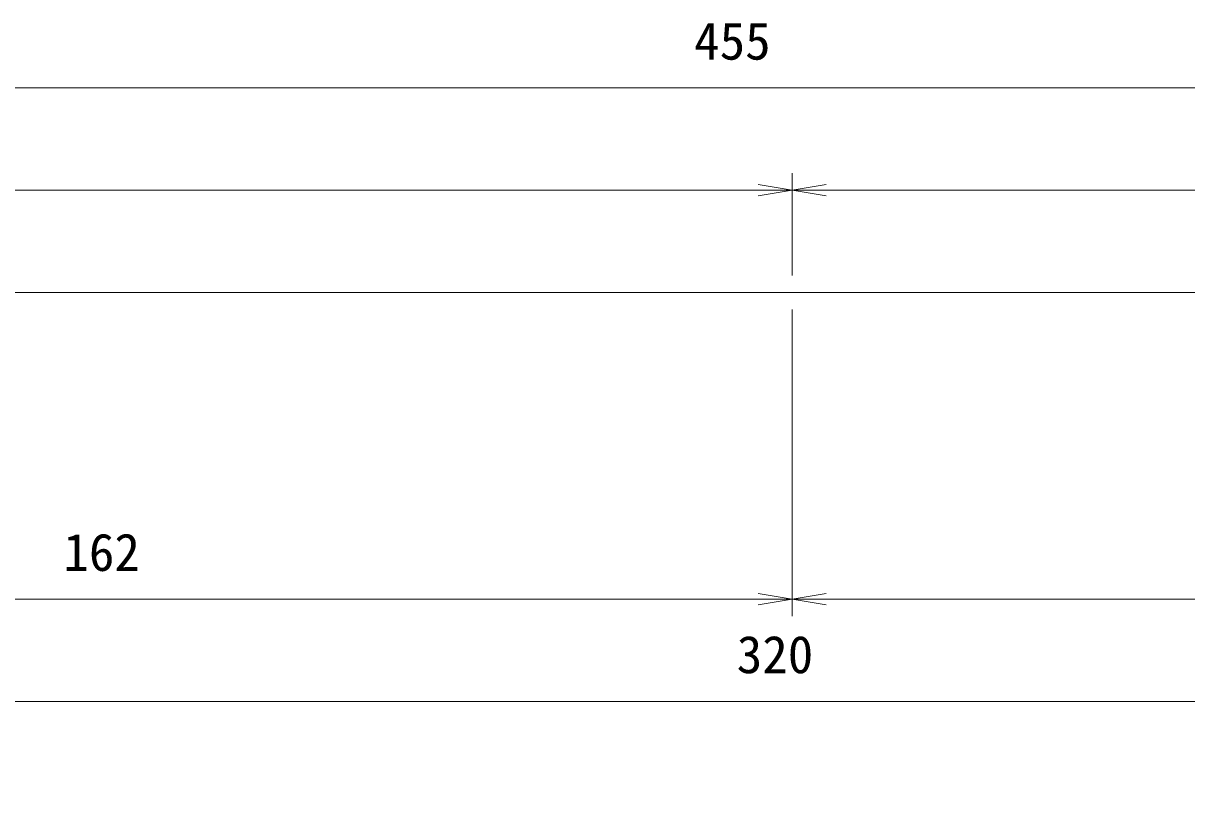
# Model space of a CAD drawing. Units: millimetres on the paper. Extents: x -208 to 189, y -250 to 139.
# Drawn here: x -96.7 to -28.4, y -110.4 to -64.6 of the extents above; entities that cross this region are included whole.
import ezdxf
from ezdxf.enums import TextEntityAlignment as Align

# ---------------------------------------------------------------- set-up
doc = ezdxf.new("R2010")
doc.units = ezdxf.units.MM
for name, color, linetype, lineweight in [('0-0_寸法', 7, 'Continuous', 18), ('0-1_通り', 6, 'Continuous', 18), ('0-3', 6, 'Continuous', 18), ('1-1', 3, 'Continuous', 18)]:
    doc.layers.add(name, color=color, linetype=linetype, lineweight=lineweight)
doc.styles.add('ＭＳ ゴシック', font='')
doc.styles.get('ＭＳ ゴシック').set_extended_font_data('MS Gothic')

# ---------------------------------------------------------------- blocks, each defined once
blk = doc.blocks.new('_OPEN')
at = {"layer": '0-0_寸法'}
blk.add_line((0, 0), (-1, 0), dxfattribs=at)
blk.add_lwpolyline([(-1, 0.1667), (0, 0), (-1, -0.1667)], dxfattribs=at)
blk = doc.blocks.new('D57')
at = {"layer": '0-1_通り'}
blk.add_line((144, 30), (183.5, 30), dxfattribs=at)
at = {"layer": '0-1_通り', "xscale": 2, "yscale": 2, "rotation": 180}
blk.add_blockref('_OPEN', (144, 30), dxfattribs=at)
blk = doc.blocks.new('D58')
at = {"layer": '0-1_通り'}
for p, q in [((144, 47), (144, 29)), ((63, 30), (103.5, 30)), ((144, 30), (103.5, 30))]:
    blk.add_line(p, q, dxfattribs=at)
at = {"layer": '0-1_通り', "xscale": 2, "yscale": 2}
blk.add_blockref('_OPEN', (144, 30), dxfattribs=at)
at = {"layer": '0-1_通り', "color": 7, "style": 'ＭＳ ゴシック'}
blk.add_text('162', height=2.199, dxfattribs=at).set_placement((101.25, 31), align=Align.BOTTOM_LEFT)
blk = doc.blocks.new('D62')
at = {"layer": '0-3'}
for p in [(63, 24), (223, 24)]:
    blk.add_line(p, (143, 24), dxfattribs=at)
at = {"layer": '0-3', "color": 7, "style": 'ＭＳ ゴシック'}
blk.add_text('320', height=2.199, dxfattribs=at).set_placement((140.75, 25), align=Align.BOTTOM_LEFT)
blk = doc.blocks.new('D64')
at = {"layer": '0-1_通り'}
blk.add_line((144, 54), (199.125, 54), dxfattribs=at)
at = {"layer": '0-1_通り', "xscale": 2, "yscale": 2, "rotation": 180}
blk.add_blockref('_OPEN', (144, 54), dxfattribs=at)
blk = doc.blocks.new('D65')
at = {"layer": '0-1_通り'}
for p, q in [((144, 49), (144, 55)), ((144, 54), (85.375, 54))]:
    blk.add_line(p, q, dxfattribs=at)
at = {"layer": '0-1_通り', "xscale": 2, "yscale": 2}
blk.add_blockref('_OPEN', (144, 54), dxfattribs=at)
blk = doc.blocks.new('D66')
at = {"layer": '0-1_通り'}
for p in [(26.75, 60), (254.25, 60)]:
    blk.add_line(p, (140.5, 60), dxfattribs=at)
at = {"layer": '0-1_通り', "color": 7, "style": 'ＭＳ ゴシック'}
blk.add_text('455', height=2.199, dxfattribs=at).set_placement((138.25, 61), align=Align.BOTTOM_LEFT)

msp = doc.modelspace()

# ---------------------------------------------------------------- linework, layer by layer
at = {"layer": '1-1', "color": 7}
msp.add_lwpolyline([(58.657, -110.412), (58.657, -90.412), (27.407, -90.412), (27.407, -80.412), (-132.593, -80.412), (-132.593, -90.412), (-168.843, -90.412), (-168.843, -110.412)], dxfattribs=at)

# ---------------------------------------------------------------- block references
at = {"layer": '1-1'}
for name in ['D66', 'D65', 'D64', 'D58', 'D62', 'D57']:
    msp.add_blockref(name, (-195.593, -128.412), dxfattribs=at)

doc.saveas('drawing.dxf')
